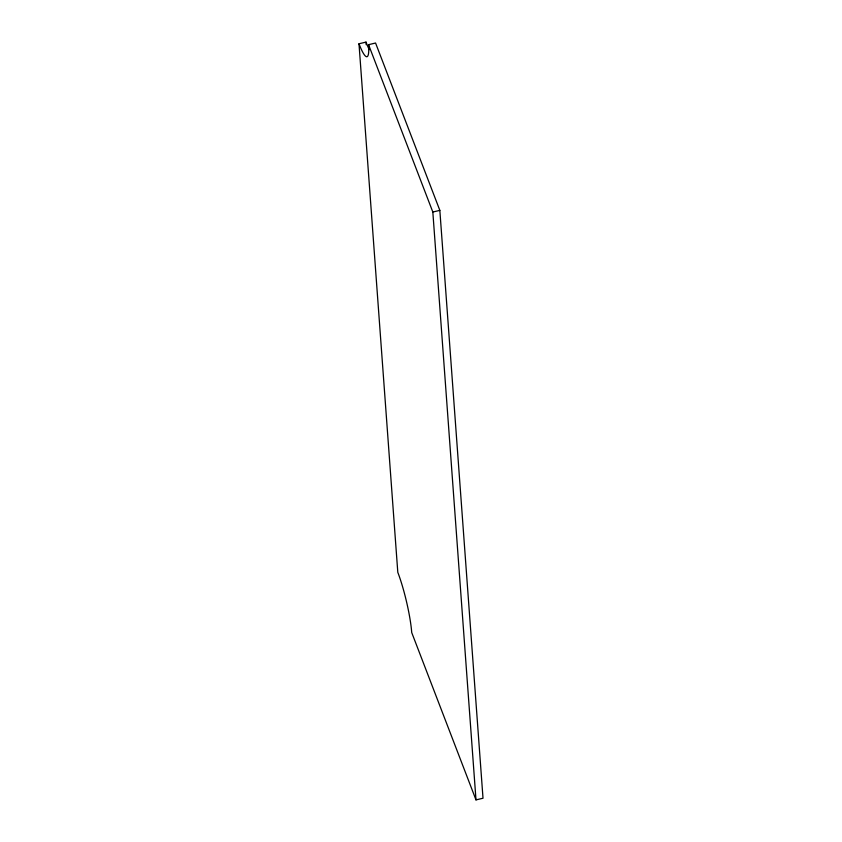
<?xml version="1.0" encoding="UTF-8"?>
<svg xmlns="http://www.w3.org/2000/svg" width="842" height="842" viewBox="0 0 842 842"><rect width="100%" height="100%" fill="white"/><g stroke="black" fill="none" stroke-linecap="round" stroke-linejoin="round"><path stroke-width="1.26" d="M358.987 43.773A43.742 6.431 76.6 0 0 368.554 44.689L375.564 43.016L439.84 210.363L483.013 798.227L475.993 799.9L411.717 632.553A43.742 6.431 76.6 0 0 397.803 572.36L358.987 43.773L366.007 42.1A43.742 6.431 76.6 0 0 369.322 49.71M475.993 799.9L432.83 212.037L439.84 210.363M368.554 44.689L432.83 212.037M366.007 42.1L366.196 44.721"/></g></svg>
